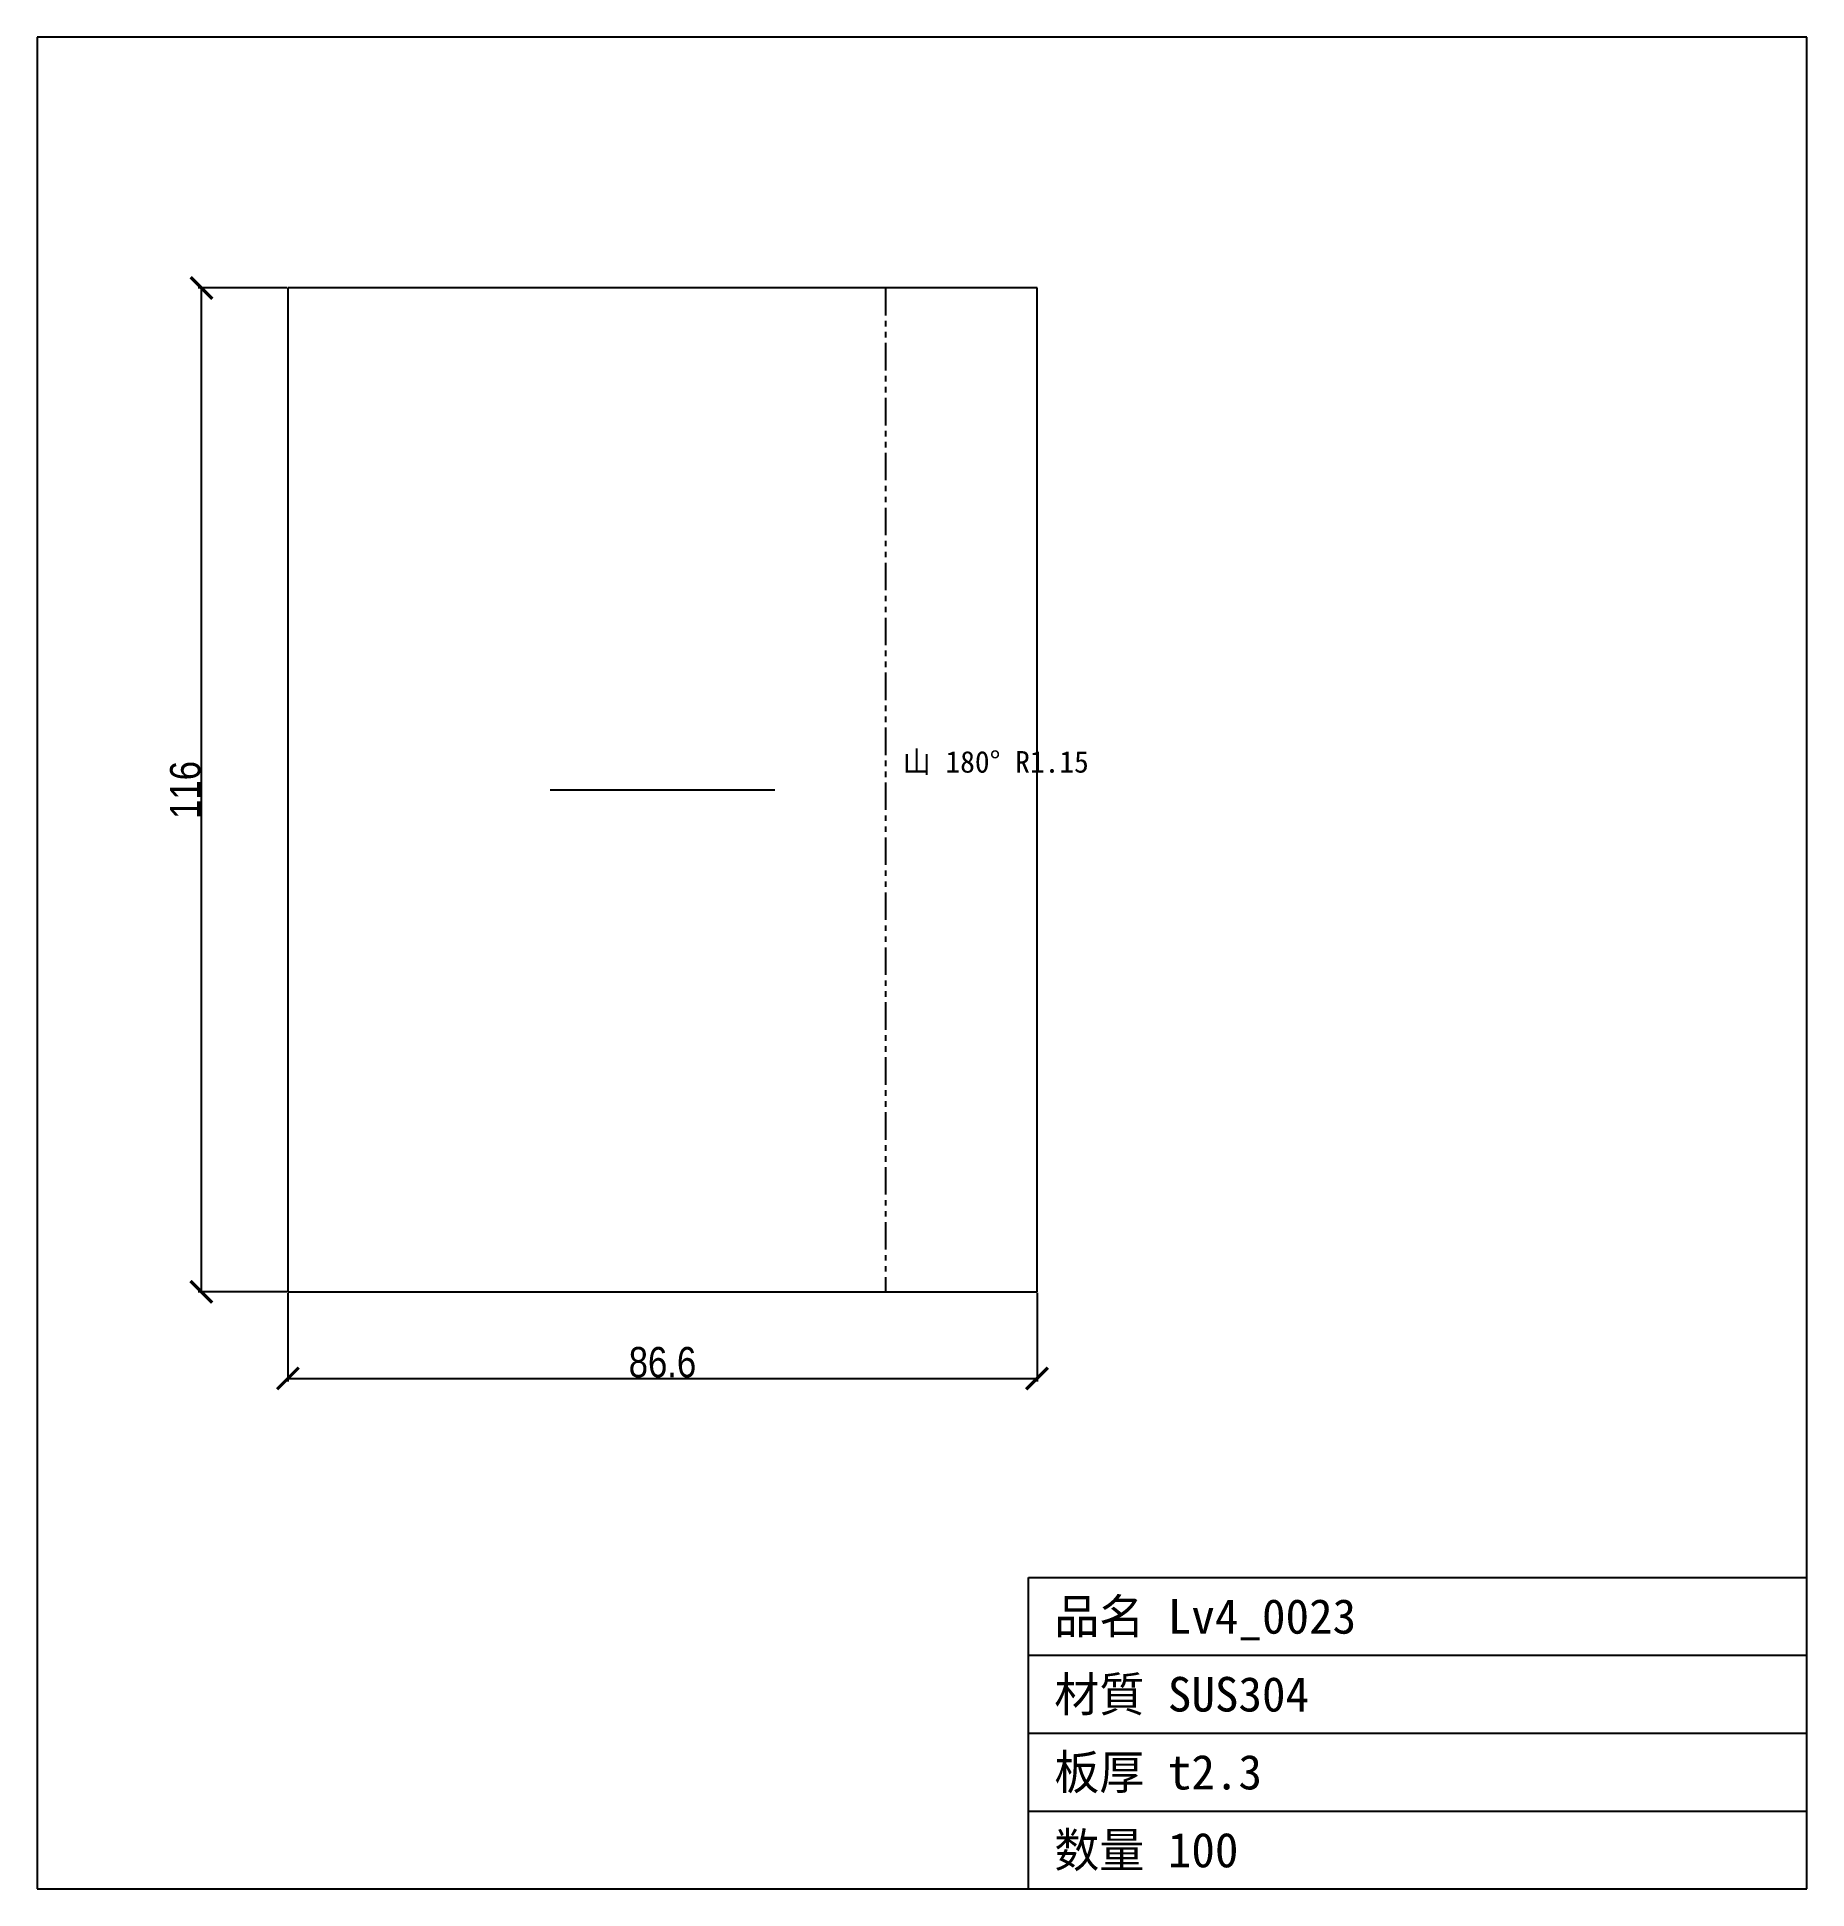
# Model space of a CAD drawing. Header units: millimetres. Extents: x -29 to 176, y -69 to 145.
import ezdxf

# ---------------------------------------------------------------- set-up
doc = ezdxf.new("R2010")
doc.units = ezdxf.units.MM
doc.linetypes.add('PHANTOM', pattern=[6.35, 3.175, -0.635, 0.635, -0.635, 0.635, -0.635])
for name, color, linetype in [('ケガキ', 7, 'Continuous'), ('図枠', 7, 'Continuous'), ('外形', 7, 'Continuous'), ('寸法', 7, 'Continuous'), ('文字', 7, 'Continuous'), ('曲げ線', 7, 'Continuous')]:
    doc.layers.add(name, color=color, linetype=linetype)
doc.styles.add('OpenSansCondensed-Light', font='OpenSansCondensed-Light.ttf')
doc.dimstyles.new('EZDXF', dxfattribs={"dimtxt": 0.25, "dimasz": 0.175, "dimexe": 0.375, "dimexo": 0.125, "dimgap": 0.1, "dimtad": 1, "dimlfac": 100, "dimzin": 12, "dimdsep": 46, "dimtxsty": 'OpenSansCondensed-Light', "dimblk": 'ARCHTICK', "dimcen": 2.5, "dimazin": 3, "dimtfac": 0.5, "dimtmove": 2, "dimatfit": 3})

# ---------------------------------------------------------------- blocks, each defined once
blk = doc.blocks.new('_ARCHTICK')
at = {"color": 0, "linetype": 'BYBLOCK', "const_width": 0.15}
blk.add_lwpolyline([(-0.5, -0.5), (0.5, 0.5)], dxfattribs=at)

msp = doc.modelspace()

# ---------------------------------------------------------------- linework, layer by layer
at = {"layer": 'ケガキ'}
msp.add_line((30.3, 58), (56.27, 58), dxfattribs=at)
at = {"layer": '図枠'}
for p, q in [((175.58, 145.01), (-29, 145.01)), ((-29, 145.01), (-29, -69)), ((175.58, -69), (175.58, 145.01)), ((85.58, -69), (85.58, -33)), ((85.58, -33), (175.58, -33)), ((85.58, -42), (175.58, -42)), ((85.58, -51), (175.58, -51)), ((85.58, -60), (175.58, -60)), ((-29, -69), (175.58, -69))]:
    msp.add_line(p, q, dxfattribs=at)
at = {"layer": '外形'}
for p, q in [((0, 116.01), (0, 0)), ((86.58, 116.01), (0, 116.01)), ((86.58, 0), (86.58, 116.01)), ((0, 0), (86.58, 0))]:
    msp.add_line(p, q, dxfattribs=at)
at = {"layer": '曲げ線', "color": 1, "linetype": 'PHANTOM'}
msp.add_line((69.05, 116.01), (69.05, 0), dxfattribs=at)

# ---------------------------------------------------------------- texts
at = {"layer": '文字'}
for s, height, p in [('山 180° R1.15', 2.5, (71.05, 60)), ('品名 Lv4_0023', 4, (88.58, -39.5)), ('材質 SUS304', 4, (88.58, -48.5)), ('板厚 t2.3', 4, (88.58, -57.5)), ('数量 100', 4, (88.58, -66.5))]:
    msp.add_text(s, height=height, dxfattribs=at).set_placement(p)

# ---------------------------------------------------------------- dimensions: what is measured, and where the dimension line sits
at = {"layer": '寸法'}
msp.add_linear_dim(base=(-10, 0), p1=(0, 0), p2=(0, 116.01), angle=90, dimstyle='EZDXF', override={"dimtxt": 3.5, "dimasz": 2.5, "dimdec": 1, "dimlfac": 1}, dxfattribs=at).render()
msp.add_linear_dim(base=(0, -10), p1=(0, 0), p2=(86.58, 0), dimstyle='EZDXF', override={"dimtxt": 3.5, "dimasz": 2.5, "dimdec": 1, "dimlfac": 1}, dxfattribs=at).render()

doc.saveas('drawing.dxf')
